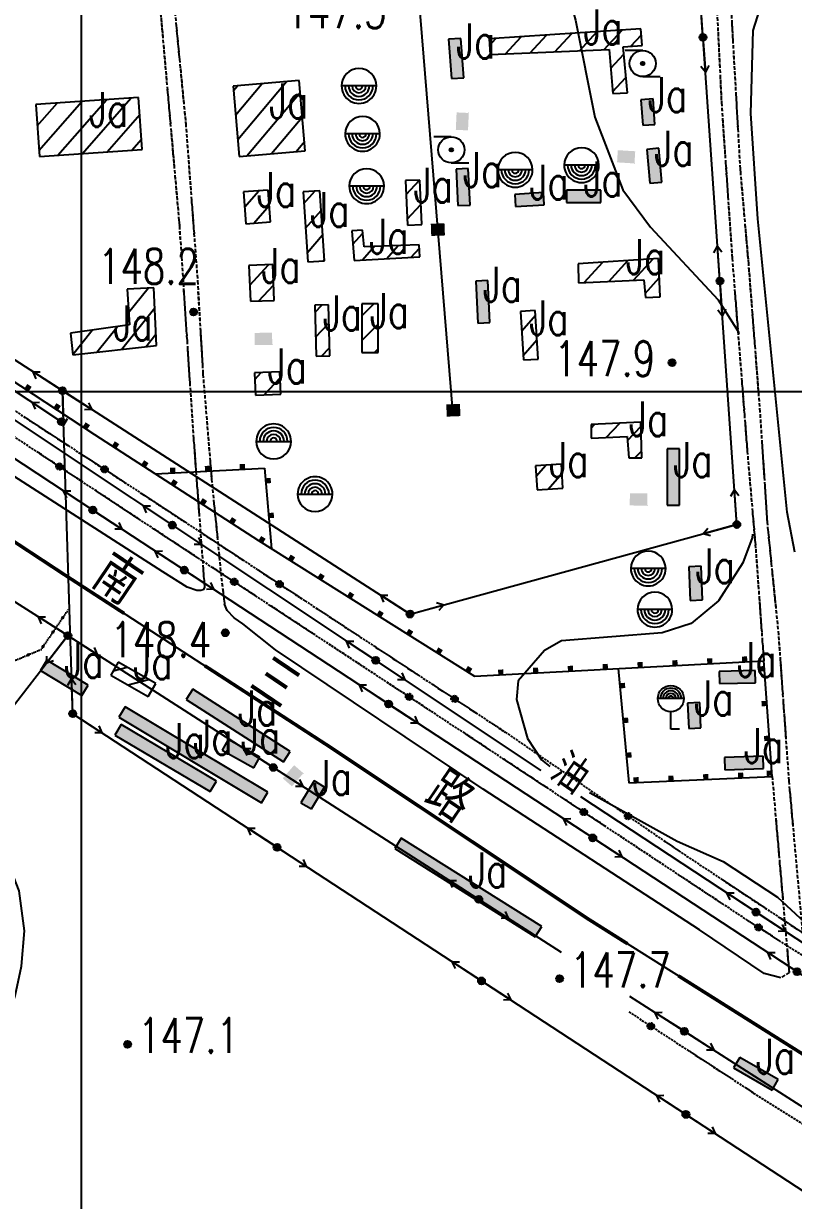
# Model space of a CAD drawing. Extents: x 408766 to 414302, y 5156573 to 5161925.
# Drawn here: x 409967 to 410408, y 5157536 to 5158211 of the extents above; entities that cross this region are included whole.
import ezdxf

# ---------------------------------------------------------------- set-up
doc = ezdxf.new("R2010")
doc.units = 0
doc.header["$LTSCALE"] = 1000
for name, pattern in [('0001', [0.5, 0.5, 0]), ('0004', [0.5, 0.5, 0]), ('4222', [0.5, 0.5, 0]), ('4350', [0.003, 0.002, -0.001]), ('5130', [1, 1, 0]), ('5310', [1, 1, 0]), ('5320', [0.0018, 0.0013, -0.0005]), ('5400', [1, 1, 0]), ('8111', [1, 1, 0]), ('8112', [1, 1, 0]), ('9100', [0.001, 0, -0.001]), ('9995', [0.001, 0, -0.001])]:
    doc.linetypes.add(name, pattern=pattern)
doc.layers.get('0').update_dxf_attribs({"linetype": 'CONTINUOUS'})
for name, color, linetype in [('0001', 1, 'CONTINUOUS'), ('0001ADD', 1, 'CONTINUOUS'), ('0002', 2, 'CONTINUOUS'), ('0002ADD', 2, 'CONTINUOUS'), ('0003ADD', 3, 'CONTINUOUS'), ('0003BAK', 3, 'CONTINUOUS'), ('0005ADD', 5, 'CONTINUOUS'), ('0005BAK', 5, 'CONTINUOUS'), ('0006', 6, 'CONTINUOUS'), ('0007', 7, 'CONTINUOUS'), ('0010', 10, 'CONTINUOUS'), ('0010ADD', 10, 'CONTINUOUS'), ('0011ADD', 11, 'CONTINUOUS'), ('0011BAK', 11, 'CONTINUOUS'), ('0012', 12, 'CONTINUOUS'), ('0013', 13, 'CONTINUOUS'), ('0015', 15, 'CONTINUOUS'), ('0017', 85, 'CONTINUOUS')]:
    doc.layers.add(name, color=color, linetype=linetype)
doc.styles.add('CADSLDXJ', font='romanc', dxfattribs={"bigfont": 'cadsldxj'})
doc.styles.add('SIMPLEX', font='simplex.shx', dxfattribs={"width": 0.75, "height": 20})
doc.styles.add('XDX', font='simplex.shx', dxfattribs={"height": 20, "bigfont": 'xdx.shx'})

# ---------------------------------------------------------------- blocks, each defined once
blk = doc.blocks.new('8140')
for radius in [0.0002, 0.0001408438795997714, 8.315594389635764e-05, 3.012139848380626e-05]:
    blk.add_circle((0, 0), radius)
at = {"flags": 1}
blk.add_attdef('8140', (0, 0), '', height=1e-07, dxfattribs=at)
blk = doc.blocks.new('5130')
blk.add_hatch(color=256).paths.add_polyline_path([(0.0002, 0, 1), (-0.0002, 0, 1)])
for points in [[(0, 0), (0.002, 0)], [(0.00163791951807736, 0.0002329556220974421), (0.002, 0), (0.001658335508446954, -0.0002290562335962028)]]:
    blk.add_lwpolyline(points)
blk.add_circle((0, 0), 0.0002)
at = {"flags": 1}
blk.add_attdef('5130', (0, 0), '', height=1e-06, dxfattribs=at)
blk = doc.blocks.new('5131')
for points in [[(-0.00163791951807736, -0.0002329556220974419), (-0.002, 2.449212707644754e-19), (-0.001658335508446954, 0.000229056233596203)], [(0, 0), (-0.002, 2.449212707644754e-19)]]:
    blk.add_lwpolyline(points)
at = {"flags": 1}
blk.add_attdef('5131', (0, 0), '', height=1e-10, dxfattribs=at)
blk = doc.blocks.new('3241')
blk.add_lwpolyline([(-0.001, 0), (0.001, 0)])
for radius, start, end in [(0.001, 359.9998770684631, 180.0000695068902), (0.0008, 0, 180), (0.0006, 0, 180), (0.0004, 0, 180), (0.0002, 0, 180), (0.001, 180.0000915167294, 359.9998163741554)]:
    blk.add_arc((0, 0), radius, start, end)
at = {"flags": 1}
blk.add_attdef('3241', (0, 0), '', height=1e-11, dxfattribs=at)
blk = doc.blocks.new('2111')
h = blk.add_hatch(color=256)
h.paths.add_polyline_path([(0.0005, 0.0003499999999999999), (-0.0005, 0.00035), (-0.0005, -0.00035), (0.0005, -0.00035)])
h.paths.add_polyline_path([(-1.071428571428571e-09, -2.5e-09), (3.392857142857143e-08, -2.5e-09), (3.392857142857143e-08, 1.25e-08), (-1.071428571428571e-09, 1.25e-08)], flags=24)
blk.add_line((0.0005, -0.00035), (0.0005, -0.00035))
at = {"style": 'CADSLDXJ', "flags": 1}
blk.add_attdef('2111', (0, 0), '', height=1e-08, dxfattribs=at)
blk = doc.blocks.new('4252')
for p, q in [((0.00075, 0.00175), (-0.00075, 0.00175)), ((0, 0), (0, 0.001)), ((0.0005, 0), (0, 0))]:
    blk.add_line(p, q)
blk.add_circle((0, 0.00175), 0.00075)
for radius, start in [(0.0006, 0), (0.00045, 0), (0.0003, 0), (0.00015, 7.993605777301127e-14)]:
    blk.add_arc((0, 0.00175), radius, start, 180)
at = {"flags": 1}
blk.add_attdef('4252', (0, 0), '', height=1e-11, dxfattribs=at)
blk = doc.blocks.new('3244')
blk.add_lwpolyline([(0.001, -1.224606353822377e-19), (-0.001, 1.224606353822377e-19)])
for radius, start, end in [(0.001, 9.151672939466948e-05, 179.9998163741555), (0.001, 179.9998770684631, 6.950689016349543e-05), (0.0008, 180, 0), (0.0006, 180, 0), (0.0004, 180, 0), (0.0002, 180, 0)]:
    blk.add_arc((0, 0), radius, start, end)
at = {"flags": 1}
blk.add_attdef('3244', (0, 0), '', height=1e-08, dxfattribs=at)
blk = doc.blocks.new('3330')
for points in [[(0, 0.00075), (-0.001, 0.00075)], [(-9.991881372047299e-05, -4.028729910706094e-06), (8.16099401761282e-06, 9.966643455368757e-05)], [(-9.387097002290951e-05, -3.447087157235836e-05), (3.832672292197259e-05, 9.236374997834562e-05)], [(-9.153980585553803e-05, 4.025498657222987e-05), (-3.643158644924538e-05, 9.312754430774583e-05)], [(-8.111789385855213e-05, -5.847980246164199e-05), (6.178721935953846e-05, 7.862785463063504e-05)], [(-6.317937357101913e-05, -7.751365528197991e-05), (8.00622716739287e-05, 5.991688121397873e-05)], [(-4.00946987549627e-05, -9.161012570534326e-05), (9.31911694597955e-05, 3.626852540034785e-05)], [(-1.048736808383443e-05, -9.944855509595991e-05), (9.979741139059046e-05, 6.3621285539703e-06)], [(3.230282452431774e-05, -9.463893241024614e-05), (9.322079138436153e-05, -3.61923203687377e-05)], [(0, -0.00075), (0.001, -0.00075)]]:
    blk.add_lwpolyline(points)
for radius in [0.00075, 0.0001]:
    blk.add_circle((0, 0), radius)
at = {"flags": 1}
blk.add_attdef('3330', (0, 0), '', height=1e-10, dxfattribs=at)
blk = doc.blocks.new('9100')
blk.add_hatch(color=256).paths.add_polyline_path([(0.0001, 0, 1), (-0.0001, 0, 1)])

msp = doc.modelspace()

# ---------------------------------------------------------------- hatches: boundary and pattern name
at = {"layer": '0001ADD', "linetype": '0001'}
h = msp.add_hatch(dxfattribs=at)
h.set_pattern_fill('U', color=256, scale=10, angle=47.31429381220053, style=0, pattern_type=0)
h.set_pattern_definition([(47.31429381220053, (0, 0), (-7.350837555421526, 6.779763066199621), [])])
h.paths.add_polyline_path([(410234.3652375269, 5158193.170093138), (410302.5849893314, 5158195.92712805), (410304.5566644396, 5158170.719922305), (410313.0348484002, 5158171.113789624), (410310.471668648, 5158197.502573113), (410321.5130112446, 5158198.29030775), (410320.7243454246, 5158207.939929945), (410233.7737328829, 5158202.031992801)])
for points in [[(410219.1008828724, 5158179.846054561), (410217.4435845006, 5158202.358216189), (410210.4624730845, 5158201.844325739), (410212.1197714562, 5158179.332164111)], [(410328.7588375538, 5158153.029714945), (410327.7563710583, 5158167.714839472), (410320.7726212051, 5158167.238144613), (410321.7750877006, 5158152.553020086)], [(410332.7686613036, 5158119.988196865), (410331.0978908498, 5158139.345861014), (410324.1238155481, 5158138.743969258), (410325.7945860018, 5158119.386305109)], [(410222.7463902712, 5158106.835919157), (410221.7520112481, 5158127.692765526), (410214.7599512339, 5158127.359453723), (410215.754330257, 5158106.502607354)], [(410248.8964828629, 5158105.970590103), (410265.2699403993, 5158106.971848594), (410264.8427235085, 5158113.958799697), (410248.4692659721, 5158112.957541207)], [(410277.967715607, 5158108.306859915), (410297.6826929349, 5158108.306859915), (410297.6827372225, 5158115.306859915), (410277.9677598946, 5158115.306859915)], [(410234.1616148194, 5158039.46262465), (410233.0113777435, 5158063.588810655), (410226.0193175606, 5158063.255502392), (410227.1695546365, 5158039.129316386)], [(410342.7837395419, 5157934.795771228), (410342.7837395419, 5157967.016011125), (410335.7837395421, 5157967.016055413), (410335.7837395421, 5157934.795815515)], [(410355.9718520815, 5157880.433861854), (410355.2777442293, 5157899.707080036), (410348.2822777815, 5157899.455188835), (410348.9763856336, 5157880.181970653)], [(409976.453080004, 5157839.902787909), (410000.2174315671, 5157825.585867649), (410003.8297515468, 5157831.581794964), (409980.0653999837, 5157845.898715224)], [(410365.8627886733, 5157832.462524471), (410386.3841693587, 5157832.974950246), (410386.2094757468, 5157839.972770059), (410365.6880950614, 5157839.460344285)], [(410059.9462875091, 5157823.367623665), (410115.773666493, 5157787.575316963), (410119.5517799375, 5157793.468182039), (410063.7244009536, 5157829.260488741)], [(410021.341297277, 5157813.152748545), (410103.1963164954, 5157764.17380954), (410106.7905878502, 5157770.180573513), (410024.9355686318, 5157819.159512518)], [(410355.1407851003, 5157807.019351806), (410354.5055700959, 5157821.611665665), (410347.5121910141, 5157821.307282653), (410348.1474060185, 5157806.714968794)], [(410019.0780297216, 5157802.980205354), (410073.7737749278, 5157770.578750418), (410077.3415464639, 5157776.601291929), (410022.6458012577, 5157809.002746866)], [(410080.6929560371, 5157794.357020494), (410098.7991387119, 5157784.184465198), (410102.2278888937, 5157790.28722459), (410084.1217062189, 5157800.459779886)], [(410368.9409904971, 5157783.013878986), (410391.0014826524, 5157783.782511597), (410390.7577805193, 5157790.778268116), (410368.6972883639, 5157790.009635505)], [(410131.8160444451, 5157760.574602846), (410139.3001872405, 5157773.146508218), (410133.2853417699, 5157776.727239144), (410125.8011989745, 5157764.155333772)], [(410179.5370731567, 5157737.963953204), (410260.1681389379, 5157687.362504067), (410263.8891103124, 5157693.291616313), (410183.2580445312, 5157743.893065451)], [(410373.9013350968, 5157612.111633194), (410395.9641500249, 5157599.336892871), (410399.4717572199, 5157605.394672313), (410377.4089422917, 5157618.169412635)]]:
    msp.add_hatch(color=256, dxfattribs=at).paths.add_polyline_path(points)
h = msp.add_hatch(dxfattribs=at)
h.set_pattern_fill('U', color=256, scale=10, angle=49.94009143295965, style=0, pattern_type=0)
h.set_pattern_definition([(49.94009143295965, (0, 0), (-7.653719246434386, 6.435882355727134), [])])
h.paths.add_polyline_path([(410090.385633415, 5158134.714358064), (410128.2172458951, 5158137.984339276), (410124.7376301511, 5158178.244259498), (410086.906017671, 5158174.974278286)])
h = msp.add_hatch(dxfattribs=at)
h.set_pattern_fill('U', color=256, scale=10, angle=48.87986843776439, style=0, pattern_type=0)
h.set_pattern_definition([(48.87986843776439, (0, 0), (-7.533323690802792, 6.576399787846645), [])])
h.paths.add_polyline_path([(409975.7994728625, 5158134.714358064), (410034.7295061326, 5158138.711003113), (410032.7113479202, 5158168.471283539), (409973.7813146501, 5158164.474638491)])
h = msp.add_hatch(dxfattribs=at)
h.set_pattern_fill('U', color=256, scale=10, angle=47.33452345264914, style=0, pattern_type=0)
h.set_pattern_definition([(47.33452345264914, (0, 0), (-7.353230854117958, 6.777167255280609), [])])
h.paths.add_polyline_path([(410186.8722628691, 5158095.35445138), (410195.029270704, 5158095.686993688), (410193.9913917807, 5158121.149325928), (410185.8343839459, 5158120.816783619)])
h = msp.add_hatch(dxfattribs=at)
h.set_pattern_fill('U', color=256, scale=10, angle=49.23135198324233, style=0, pattern_type=0)
h.set_pattern_definition([(49.23135198324233, (0, 0), (-7.573524910091921, 6.530062820235129), [])])
h.paths.add_polyline_path([(410094.1636655584, 5158096.077979966), (410108.2933668307, 5158097.123374064), (410106.943099359, 5158115.375358305), (410092.8133980867, 5158114.329964207)])
h = msp.add_hatch(dxfattribs=at)
h.set_pattern_fill('U', color=256, scale=10, angle=48.84024831471184, style=0, pattern_type=0)
h.set_pattern_definition([(48.84024831471184, (-502353.4971854169, 64813.56390022766), (-7.528774299085936, 6.581607520463604), [])])
h.paths.add_polyline_path([(410129.7133565237, 5158074.217534502), (410139.2413548409, 5158074.857106358), (410136.5439811415, 5158115.044937206), (410127.0159828243, 5158114.405365349)])
h = msp.add_hatch(dxfattribs=at)
h.set_pattern_fill('U', color=256, scale=10, angle=48.37285444097657, style=0, pattern_type=0)
h.set_pattern_definition([(48.37285444097657, (0, 0), (-7.474834520314484, 6.642804294416247), [])])
h.paths.add_polyline_path([(410156.3064103118, 5158074.94831841), (410194.0289158201, 5158077.171513425), (410193.6774591837, 5158083.958131672), (410162.0468053562, 5158082.905026554), (410161.1095876594, 5158092.49989687), (410155.0177570948, 5158092.031860911)])
h = msp.add_hatch(dxfattribs=at)
h.set_pattern_fill('U', color=256, scale=10, angle=47.77248814222185, style=0, pattern_type=0)
h.set_pattern_definition([(47.77248814222185, (0, 0), (-7.404819691413758, 6.720762258676546), [])])
h.paths.add_polyline_path([(410284.9610142838, 5158062.189387496), (410322.426874517, 5158064.003741044), (410323.3351209025, 5158053.798005359), (410331.7365477811, 5158054.251587694), (410330.8283013956, 5158076.25063355), (410284.7339526874, 5158073.075508787)])
h = msp.add_hatch(dxfattribs=at)
h.set_pattern_fill('U', color=256, scale=10, angle=47.19999450617293, style=0, pattern_type=0)
h.set_pattern_definition([(47.19999450617293, (0, 0), (-7.337297993543915, 6.794413746154737), [])])
h.paths.add_polyline_path([(410096.7802690843, 5158051.648761091), (410110.3866496515, 5158052.171464192), (410109.600124345, 5158072.64872558), (410095.9937437779, 5158072.126022479)])
h = msp.add_hatch(dxfattribs=at)
h.set_pattern_fill('U', color=256, scale=10, angle=51.3326751266202, style=0, pattern_type=0)
h.set_pattern_definition([(51.3326751266202, (0, 0), (-7.807868491332172, 6.247974841663678), [])])
h.paths.add_polyline_path([(409995.0012018725, 5158020.963123268), (410042.9928124958, 5158026.289150713), (410041.3634718618, 5158059.428878387), (410026.1068668218, 5158058.54120311), (410027.4399694631, 5158038.124768604), (409993.6680992312, 5158033.390516605)])
h = msp.add_hatch(dxfattribs=at)
h.set_pattern_fill('U', color=256, scale=9.999999999999998, angle=46.46079665288078, style=0, pattern_type=0)
h.set_pattern_definition([(46.46079665288077, (131626.4386172259, -8779.317011857405), (-7.249032101306443, 6.888507356040835), [])])
h.paths.add_polyline_path([(410134.4559543823, 5158020.160405029), (410142.3032348963, 5158020.360520389), (410141.5553104185, 5158049.696752229), (410133.7080299044, 5158049.496636868)])
h = msp.add_hatch(dxfattribs=at)
h.set_pattern_fill('U', color=256, scale=10, angle=45, style=0, pattern_type=0)
h.set_pattern_definition([(45, (0, 0), (-7.071067811865475, 7.071067811865476), [])])
h.paths.add_polyline_path([(410160.6255851624, 5158022.377750575), (410170.0453789718, 5158022.377750575), (410170.0455547422, 5158050.159649536), (410160.6257609327, 5158050.159649536)])
h = msp.add_hatch(dxfattribs=at)
h.set_pattern_fill('U', color=256, scale=10, angle=48.57210674582306, style=0, pattern_type=0)
h.set_pattern_definition([(48.57210674582306, (0, 0), (-7.497890348776368, 6.616769628582077), [])])
h.paths.add_polyline_path([(410253.4288460216, 5158018.022924375), (410261.8020195368, 5158018.545627477), (410260.071254334, 5158046.273551659), (410251.6980808188, 5158045.750848557)])
h = msp.add_hatch(dxfattribs=at)
h.set_pattern_fill('U', color=256, scale=10, angle=47.228489101859, style=0, pattern_type=0)
h.set_pattern_definition([(47.228489101859, (0, 0), (-7.340676114544053, 6.790763887911465), [])])
h.paths.add_polyline_path([(410099.748413711, 5157997.799979595), (410114.2653634364, 5157998.364893574), (410113.7655939147, 5158011.209876749), (410099.2486441893, 5158010.644962769)])
h = msp.add_hatch(dxfattribs=at)
h.set_pattern_fill('U', color=256, scale=10, angle=46.43038041714583, style=0, pattern_type=0)
h.set_pattern_definition([(46.43038041714583, (0, 0), (-7.245374223184799, 6.892354631474594), [])])
h.paths.add_polyline_path([(410313.7344464425, 5157961.801424271), (410321.2981336472, 5157961.990289806), (410320.7308703045, 5157982.387852285), (410292.1779115138, 5157981.065793543), (410292.1779115138, 5157973.133404772), (410312.7889934605, 5157974.077732445)])
h = msp.add_hatch(dxfattribs=at)
h.set_pattern_fill('U', color=256, scale=10, angle=48.86087069680061, style=0, pattern_type=0)
h.set_pattern_definition([(48.86087069680061, (0, 0), (-7.531142719269668, 6.578897274011161), [])])
h.paths.add_polyline_path([(410261.2928043972, 5157943.467631151), (410276.0299107491, 5157944.462195459), (410275.1010899161, 5157958.226434223), (410260.3639835643, 5157957.231869916)])
h = msp.add_hatch(dxfattribs=at)
h.set_pattern_fill('U', color=256, scale=10, angle=15.28465712666745, style=0, pattern_type=0)
h.set_pattern_definition([(15.28465712666745, (0, 0), (-2.636147477952512, 9.646280447638075), [])])
h.paths.add_polyline_path([(410016.7645480423, 5157837.364554723), (410038.2708477307, 5157825.089941279), (410042.535749086, 5157832.562347572), (410021.0294493976, 5157844.836961016)])
at = {"layer": '0005ADD', "linetype": '5320'}
h = msp.add_hatch(color=256, dxfattribs=at)
edge = h.paths.add_edge_path()
edge.add_arc((409987.3297073428, 5157956.875636651), 1.9, 0, 360)
h = msp.add_hatch(color=256, dxfattribs=at)
edge = h.paths.add_edge_path()
edge.add_arc((410013.2007566717, 5157955.293990588), 1.9, 0, 360)
h = msp.add_hatch(color=256, dxfattribs=at)
edge = h.paths.add_edge_path()
edge.add_arc((410087.5246180164, 5157890.838051122), 1.9, 0, 360)
h = msp.add_hatch(color=256, dxfattribs=at)
edge = h.paths.add_edge_path()
edge.add_arc((410113.5400065749, 5157889.47589608), 1.9, 0, 360)
h = msp.add_hatch(color=256, dxfattribs=at)
edge = h.paths.add_edge_path()
edge.add_arc((410187.7978655254, 5157824.919344869), 1.9, 0, 360)
h = msp.add_hatch(color=256, dxfattribs=at)
edge = h.paths.add_edge_path()
edge.add_arc((410213.8866786804, 5157823.669020423), 1.9, 0, 360)
h = msp.add_hatch(color=256, dxfattribs=at)
edge = h.paths.add_edge_path()
edge.add_arc((410287.9561838353, 5157758.826297211), 1.9, 0, 360)
h = msp.add_hatch(color=256, dxfattribs=at)
edge = h.paths.add_edge_path()
edge.add_arc((410313.3081921266, 5157756.481064913), 1.9, 0, 360)
h = msp.add_hatch(color=256, dxfattribs=at)
edge = h.paths.add_edge_path()
edge.add_arc((410388.1176137319, 5157692.739075383), 1.9, 0, 360)
h = msp.add_hatch(color=256, dxfattribs=at)
edge = h.paths.add_edge_path()
edge.add_arc((410326.3792075319, 5157636.081543986), 1.9, 0, 360)

# ---------------------------------------------------------------- linework, layer by layer
at = {"layer": '0001', "linetype": '0001'}
for points in [[(410234.3652375269, 5158193.170093138), (410302.5849893314, 5158195.92712805), (410304.5566644396, 5158170.719922305), (410313.0348484002, 5158171.113789624), (410310.471668648, 5158197.502573113), (410321.5130112446, 5158198.29030775), (410320.7243454246, 5158207.939929945), (410233.7737328829, 5158202.031992801)], [(410219.1008828724, 5158179.846054561), (410217.4435845006, 5158202.358216189), (410210.4624730845, 5158201.844325739), (410212.1197714562, 5158179.332164111)], [(410090.385633415, 5158134.714358064), (410128.2172458951, 5158137.984339276), (410124.7376301511, 5158178.244259498), (410086.906017671, 5158174.974278286)], [(409975.7994728625, 5158134.714358064), (410034.7295061326, 5158138.711003113), (410032.7113479202, 5158168.471283539), (409973.7813146501, 5158164.474638491)], [(410328.7588375538, 5158153.029714945), (410327.7563710583, 5158167.714839472), (410320.7726212051, 5158167.238144613), (410321.7750877006, 5158152.553020086)], [(410332.7686613036, 5158119.988196865), (410331.0978908498, 5158139.345861014), (410324.1238155481, 5158138.743969258), (410325.7945860018, 5158119.386305109)], [(410222.7463902712, 5158106.835919157), (410221.7520112481, 5158127.692765526), (410214.7599512339, 5158127.359453723), (410215.754330257, 5158106.502607354)], [(410186.8722628691, 5158095.35445138), (410195.029270704, 5158095.686993688), (410193.9913917807, 5158121.149325928), (410185.8343839459, 5158120.816783619)], [(410094.1636655584, 5158096.077979966), (410108.2933668307, 5158097.123374064), (410106.943099359, 5158115.375358305), (410092.8133980867, 5158114.329964207)], [(410129.7133565237, 5158074.217534502), (410139.2413548409, 5158074.857106358), (410136.5439811415, 5158115.044937206), (410127.0159828243, 5158114.405365349)], [(410248.8964828629, 5158105.970590103), (410265.2699403993, 5158106.971848594), (410264.8427235085, 5158113.958799697), (410248.4692659721, 5158112.957541207)], [(410277.967715607, 5158108.306859915), (410297.6826929349, 5158108.306859915), (410297.6827372225, 5158115.306859915), (410277.9677598946, 5158115.306859915)], [(410156.3064103118, 5158074.94831841), (410194.0289158201, 5158077.171513425), (410193.6774591837, 5158083.958131672), (410162.0468053562, 5158082.905026554), (410161.1095876594, 5158092.49989687), (410155.0177570948, 5158092.031860911)], [(410284.9610142838, 5158062.189387496), (410322.426874517, 5158064.003741044), (410323.3351209025, 5158053.798005359), (410331.7365477811, 5158054.251587694), (410330.8283013956, 5158076.25063355), (410284.7339526874, 5158073.075508787)], [(410096.7802690843, 5158051.648761091), (410110.3866496515, 5158052.171464192), (410109.600124345, 5158072.64872558), (410095.9937437779, 5158072.126022479)], [(409995.0012018725, 5158020.963123268), (410042.9928124958, 5158026.289150713), (410041.3634718618, 5158059.428878387), (410026.1068668218, 5158058.54120311), (410027.4399694631, 5158038.124768604), (409993.6680992312, 5158033.390516605)], [(410234.1616148194, 5158039.46262465), (410233.0113777435, 5158063.588810655), (410226.0193175606, 5158063.255502392), (410227.1695546365, 5158039.129316386)], [(410134.4559543823, 5158020.160405029), (410142.3032348963, 5158020.360520389), (410141.5553104185, 5158049.696752229), (410133.7080299044, 5158049.496636868)], [(410160.6255851624, 5158022.377750575), (410170.0453789718, 5158022.377750575), (410170.0455547422, 5158050.159649536), (410160.6257609327, 5158050.159649536)], [(410253.4288460216, 5158018.022924375), (410261.8020195368, 5158018.545627477), (410260.071254334, 5158046.273551659), (410251.6980808188, 5158045.750848557)], [(410099.748413711, 5157997.799979595), (410114.2653634364, 5157998.364893574), (410113.7655939147, 5158011.209876749), (410099.2486441893, 5158010.644962769)], [(410313.7344464425, 5157961.801424271), (410321.2981336472, 5157961.990289806), (410320.7308703045, 5157982.387852285), (410292.1779115138, 5157981.065793543), (410292.1779115138, 5157973.133404772), (410312.7889934605, 5157974.077732445)], [(410342.7837395419, 5157934.795771228), (410342.7837395419, 5157967.016011125), (410335.7837395421, 5157967.016055413), (410335.7837395421, 5157934.795815515)], [(410261.2928043972, 5157943.467631151), (410276.0299107491, 5157944.462195459), (410275.1010899161, 5157958.226434223), (410260.3639835643, 5157957.231869916)], [(410355.9718520815, 5157880.433861854), (410355.2777442293, 5157899.707080036), (410348.2822777815, 5157899.455188835), (410348.9763856336, 5157880.181970653)], [(409976.453080004, 5157839.902787909), (410000.2174315671, 5157825.585867649), (410003.8297515468, 5157831.581794964), (409980.0653999837, 5157845.898715224)], [(410016.7645480423, 5157837.364554723), (410038.2708477307, 5157825.089941279), (410042.535749086, 5157832.562347572), (410021.0294493976, 5157844.836961016)], [(410365.8627886733, 5157832.462524471), (410386.3841693587, 5157832.974950246), (410386.2094757468, 5157839.972770059), (410365.6880950614, 5157839.460344285)], [(410059.9462875091, 5157823.367623665), (410115.773666493, 5157787.575316963), (410119.5517799375, 5157793.468182039), (410063.7244009536, 5157829.260488741)], [(410021.341297277, 5157813.152748545), (410103.1963164954, 5157764.17380954), (410106.7905878502, 5157770.180573513), (410024.9355686318, 5157819.159512518)], [(410355.1407851003, 5157807.019351806), (410354.5055700959, 5157821.611665665), (410347.5121910141, 5157821.307282653), (410348.1474060185, 5157806.714968794)], [(410019.0780297216, 5157802.980205354), (410073.7737749278, 5157770.578750418), (410077.3415464639, 5157776.601291929), (410022.6458012577, 5157809.002746866)], [(410080.6929560371, 5157794.357020494), (410098.7991387119, 5157784.184465198), (410102.2278888937, 5157790.28722459), (410084.1217062189, 5157800.459779886)], [(410368.9409904971, 5157783.013878986), (410391.0014826524, 5157783.782511597), (410390.7577805193, 5157790.778268116), (410368.6972883639, 5157790.009635505)], [(410131.8160444451, 5157760.574602846), (410139.3001872405, 5157773.146508218), (410133.2853417699, 5157776.727239144), (410125.8011989745, 5157764.155333772)], [(410179.5370731567, 5157737.963953204), (410260.1681389379, 5157687.362504067), (410263.8891103124, 5157693.291616313), (410183.2580445312, 5157743.893065451)], [(410373.9013350968, 5157612.111633194), (410395.9641500249, 5157599.336892871), (410399.4717572199, 5157605.394672313), (410377.4089422917, 5157618.169412635)]]:
    msp.add_lwpolyline(points, close=True, dxfattribs=at)
at = {"layer": '0002', "linetype": '5130'}
for points in [[(409624.5082179944, 5158685.742677473), (409800.6376578804, 5158697.648771915), (409811.8799836701, 5158568.860974045), (409853.2059332739, 5158571.362576856), (409888.4303388998, 5158197.153712978), (409916.68748202, 5158047.061309012), (410188.344056161, 5157872.285431345), (410375.7241838187, 5157923.65931413), (410343.8806584248, 5158381.420719284), (410301.7681334964, 5158969.558937315), (410272.6519023089, 5159369.069500232), (410303.7046291551, 5159372.718398825), (410325.9286656296, 5159389.138430387), (410751.713798297, 5159423.1987232), (410952.6645358212, 5159439.827303372), (410927.0423883641, 5159780.179508333), (410914.2892889322, 5159966.845441034), (410927.1031183139, 5159963.354939154), (410911.8641029987, 5160209.347480169)], [(409026.0042782804, 5158465.843746432), (409296.1370079034, 5158352.44066967), (409601.5286257698, 5158222.965404643), (409935.5670002145, 5158000.877112658), (410263.3253190416, 5157782.715969036)], [(410747.1244005088, 5157812.139166947), (410527.3175836789, 5157590.521574068), (410006.4482061756, 5157931.925298363), (409837.0163548765, 5158043.115808488), (409546.7016016698, 5158234.465175502), (409509.190151742, 5158248.684176694), (409501.8279334009, 5158237.371237693), (409132.163313641, 5158381.347482745), (408936.5311716915, 5158455.289823901)], [(408935.4153593637, 5158381.157695253), (408964.563982245, 5158370.422540035), (409099.7508778472, 5158400.989728348), (409472.6606434447, 5158252.219806807), (409492.7688662026, 5158307.077957286), (409831.6801645264, 5158086.310925099), (409988.4704094866, 5157982.614837136)], [(409692.9897462901, 5158050.892088431), (409992.1435156491, 5157859.961573894), (410275.0863498435, 5157678.404583718)], [(409994.9356785643, 5157815.206010579), (409988.9859828477, 5158000.546572616)], [(409335.2493535271, 5157562.119125576), (409764.3488123456, 5157566.842131499), (409992.1435156491, 5157859.961573894)], [(410314.197361902, 5157653.308073844), (410599.7989266854, 5157470.045046033), (410764.2325299564, 5157361.822843106), (410836.4228295347, 5157621.830460892), (410853.6060478911, 5157860.818731928)], [(410286.1289024965, 5157767.660577541), (410531.2561405369, 5157606.350955967), (410741.3544429019, 5157821.266642882)], [(409994.9356785643, 5157815.206010579), (410790.7053823827, 5157295.122755815), (410871.4612021777, 5157368.871539216), (411076.4936427109, 5157414.534569832), (411083.1517441608, 5157506.854105899)]]:
    msp.add_lwpolyline(points, dxfattribs=at)
at = {"layer": '0003ADD', "linetype": '4350'}
for points in [[(410044.7658676547, 5158223.145726373), (410046.5271347894, 5158203.223428864)], [(410373.6552722173, 5158200.254098685), (410373.0547900025, 5158210.782306611), (410372.629780617, 5158220.227430771)], [(410054.2059267105, 5158209.957493848), (410056.1538493356, 5158190.052579946)], [(410364.9542113952, 5158205.941037299), (410365.9157867628, 5158185.964166353)], [(410046.9674515731, 5158198.242854486), (410048.7287187077, 5158178.320556976)], [(410375.0788475651, 5158175.294662928), (410373.9399872869, 5158195.262211533)], [(410056.6408299918, 5158185.07635147), (410058.5887526169, 5158165.171437568)], [(410366.1561806047, 5158180.969948616), (410366.8985764, 5158165.546565807), (410367.2126020583, 5158160.998634213)], [(410049.1690354914, 5158173.339982598), (410050.930302626, 5158153.417685089)], [(410376.5024229129, 5158150.335227173), (410375.3635626347, 5158170.302775777)], [(410059.0757332732, 5158160.195209093), (410059.732550182, 5158153.483503068), (410060.7282849069, 5158140.264720961)], [(410367.5570220864, 5158156.010510834), (410368.9347021987, 5158136.058017317)], [(410051.3706194097, 5158148.437110711), (410053.1318865444, 5158128.514813202)], [(410377.992784331, 5158125.380602144), (410377.7983354383, 5158127.614093746), (410376.7871379825, 5158145.343340022)], [(410061.1038572119, 5158135.278846369), (410062.6061464318, 5158115.335348003)], [(410369.2791222268, 5158131.069893938), (410370.6568023391, 5158111.117400422)], [(410053.5722033281, 5158123.534238824), (410055.3334704628, 5158103.611941313)], [(410380.1610949228, 5158100.474811067), (410378.4264464494, 5158120.399443928)], [(410062.9817187368, 5158110.349473411), (410064.4840079568, 5158090.405975044)], [(410371.0012223672, 5158106.129277043), (410372.3789024795, 5158086.176783527)], [(410055.7737872464, 5158098.631366936), (410056.1100804658, 5158094.827438823), (410056.4419096712, 5158087.819707929)], [(410382.3294055146, 5158075.569019989), (410380.5947570412, 5158095.49365285)], [(410372.7233225076, 5158081.188660149), (410373.0567115691, 5158076.360294675), (410374.2369173947, 5158061.24616529)], [(410384.2869921079, 5158050.645873833), (410382.7384210646, 5158070.5858319)], [(410058.5459546931, 5158057.783695702), (410060.4769465552, 5158028.790430907)], [(410066.6615475061, 5158057.182964016), (410067.8366794201, 5158040.520455051)], [(410374.6261637865, 5158056.261339592), (410376.183149354, 5158036.322036797)], [(410386.2227059121, 5158025.720926248), (410384.6741348688, 5158045.660884316)], [(410068.1239044172, 5158035.528711689), (410069.2728044051, 5158015.561738237)], [(410376.5723957458, 5158031.337211099), (410378.1293813133, 5158011.397908303)], [(410060.8068637935, 5158023.801327319), (410062.1265327466, 5158003.844912965)], [(410388.1584197163, 5158000.795978664), (410386.6098486729, 5158020.735936732)], [(410069.5600294021, 5158010.569994874), (410069.6053902623, 5158009.781658987), (410071.1849345637, 5157990.636346839)], [(410378.5186277051, 5158006.413082604), (410380.0756132726, 5157986.47377981)], [(410062.4564499849, 5157998.855809377), (410063.7761189381, 5157978.899395023)], [(410389.9436458919, 5157975.860259526), (410389.1287365482, 5157988.301829931), (410388.5455624771, 5157995.810989148)], [(410071.5960523898, 5157985.65327729), (410073.2405236943, 5157965.720999093)], [(410380.4648596644, 5157981.488954111), (410381.689000945, 5157965.812171894), (410382.0561555873, 5157961.552469502)], [(410064.1370218063, 5157973.912456861), (410065.6059254092, 5157953.966471746)], [(410391.5776175234, 5157950.91371394), (410390.2704402182, 5157970.87095041)], [(410073.6516415204, 5157960.737929543), (410074.5596534206, 5157949.732115242), (410075.4327325494, 5157940.817976867)], [(410382.4855263933, 5157956.570939546), (410384.2030096173, 5157936.644819718)], [(410065.9731513099, 5157948.979975467), (410067.4420549127, 5157929.033990351)], [(410393.2115891549, 5157925.967168353), (410391.9044118497, 5157945.924404823)], [(410075.9201163636, 5157935.841787862), (410077.8696516205, 5157915.93703184)], [(410384.6323804234, 5157931.663289761), (410386.3498636475, 5157911.737169934)], [(410067.8092808134, 5157924.047494073), (410069.2781844163, 5157904.101508958)], [(410395.6923236027, 5157901.091109324), (410393.681798652, 5157920.989797457)], [(410078.3570354347, 5157910.960842835), (410080.101979296, 5157893.144965071), (410080.3656421415, 5157891.062718227)], [(410386.7402391899, 5157906.752556981), (410388.1752718133, 5157886.80410638)], [(410069.6454103169, 5157899.115012679), (410070.5029096608, 5157887.471179064)], [(410398.205479791, 5157876.217749157), (410396.1949548403, 5157896.116437291)], [(410080.9937477518, 5157886.102326776), (410082.0267555103, 5157877.944267415)], [(410388.5340299691, 5157881.816993729), (410389.9690625924, 5157861.868543128)], [(410400.438818087, 5157851.32037293), (410399.7824294856, 5157860.610268054), (410398.7081110287, 5157871.243077124)], [(410390.3278207483, 5157856.881430479), (410391.1393920067, 5157845.599743294)], [(410402.200830086, 5157826.382543961), (410400.7912204868, 5157846.332807136)], [(410403.9628420851, 5157801.444714991), (410402.5532324858, 5157821.394978167)], [(410405.7295203861, 5157776.507261183), (410405.7078228231, 5157776.747930165), (410404.3152444849, 5157796.457149197)], [(410395.9718785234, 5157779.23242831), (410397.6971637481, 5157759.306982496)], [(410407.9742964079, 5157751.608245527), (410406.1784755905, 5157771.527458052)], [(410398.1284850542, 5157754.325621042), (410399.8537702789, 5157734.400175228)], [(410400.2850915851, 5157729.418813775), (410402.0103768097, 5157709.493367961)], [(410402.441698116, 5157704.512006507), (410404.1669833406, 5157684.586560693)], [(410404.5983046468, 5157679.605199239), (410405.7078228231, 5157666.791292306), (410400.9728505305, 5157663.835477689)]]:
    msp.add_lwpolyline(points, dxfattribs=at)
at = {"layer": '0003ADD', "linetype": '4222', "const_width": 2}
for points in [[(409752.8494886832, 5158052.76031429), (409853.3595141508, 5157984.873694628), (409989.5185256377, 5157895.332639928), (410024.403607489, 5157872.702315132)], [(410070.6491857112, 5157842.702315132), (410141.4813813148, 5157796.752714115), (410290.7431631126, 5157697.337720822), (410313.0240853179, 5157683.308073844)], [(410342.2292069861, 5157664.918460381), (410485.8207211001, 5157574.503071222), (410713.2892056946, 5157428.055734641), (410798.8640418546, 5157373.266178222)]]:
    msp.add_lwpolyline(points, dxfattribs=at)
at = {"layer": '0003BAK', "linetype": '4350'}
for points in [[(410416.9534004947, 5157652.012182905), (410405.7078228231, 5157776.747930165), (410399.7824294856, 5157860.610268054), (410393.2718452228, 5157925.047213126), (410389.1287365482, 5157988.301829931), (410382.5333077309, 5158073.226945003), (410377.7983354383, 5158127.614093746), (410373.0547900025, 5158210.782306611), (410370.6872932981, 5158263.395969004), (410365.9437267463, 5158316.371613585), (410359.4331424835, 5158399.134664968), (410349.9117168072, 5158533.232705086), (410338.6699611526, 5158707.460216599), (410326.2320619857, 5158871.608031906), (410314.9626864513, 5159025.171339411), (410314.3546056561, 5159046.323722453), (410317.9058295966, 5159048.688378989), (410387.1548864801, 5159055.782360701), (410500.52266825, 5159063.924169659), (410608.8352729427, 5159072.791637721), (410719.8212835137, 5159081.111102785), (410826.9501398543, 5159089.387412766), (410890.0526543165, 5159094.739430103)], [(410015.9810556707, 5158733.536310329), (410035.7702772627, 5158737.881537094), (410094.2725824852, 5158741.572004989), (410133.068863613, 5158743.417238936), (410138.6111894884, 5158737.266459111), (410141.690257073, 5158680.064230959), (410147.848392242, 5158613.635845175), (410153.4789623666, 5158538.0849587), (410162.7161651202, 5158442.132829762), (410172.6148090945, 5158314.319356284), (410178.172972057, 5158243.751278148), (410180.0204210541, 5158224.683872798), (410183.0994886386, 5158221.608482887), (410205.2687921403, 5158220.378326922), (410301.9515480808, 5158227.144184728), (410361.3562505246, 5158231.359885714), (410363.8195088155, 5158229.514651766), (410366.8985764, 5158165.546565807), (410373.0567115691, 5158076.360294675), (410381.689000945, 5157965.812171894), (410386.5421179071, 5157909.506649506), (410391.1393920067, 5157845.599743294)], [(410005.2162708464, 5158731.929500658), (410007.7819845326, 5158713.478383813), (410012.9134330211, 5158645.31173785), (410023.7241453977, 5158521.879576778), (410028.3697120548, 5158454.902122739), (410034.0143032804, 5158369.309429375), (410038.6499453629, 5158306.89438173), (410044.2945365886, 5158228.477113953), (410056.1100804658, 5158094.827438823), (410063.8320329607, 5157978.053847053), (410070.5029096608, 5157887.471179064)], [(410015.9810556707, 5158733.536310329), (410020.9075722524, 5158644.350039196), (410025.8548882084, 5158579.91201676), (410033.244663081, 5158472.273418261), (410038.7899452127, 5158404.853312895), (410045.5638896754, 5158319.357509657), (410051.7269660157, 5158235.288838411), (410059.732550182, 5158153.483503068), (410066.5263226777, 5158063.293419245), (410069.6053902623, 5158009.781658987), (410074.5596534206, 5157949.732115242), (410080.101979296, 5157893.144965071), (410082.0267555103, 5157877.944267415)], [(410395.9718785234, 5157779.23242831), (410405.7078228231, 5157666.791292306), (410400.9728505305, 5157663.835477689)]]:
    msp.add_lwpolyline(points, dxfattribs=at)
at = {"layer": '0003BAK', "linetype": '4222'}
msp.add_lwpolyline([(409501.4698321273, 5158221.438346902), (409519.8683897862, 5158209.829963272), (409588.6249939948, 5158164.048123044), (409702.1066968646, 5158087.033080542), (409853.3595141508, 5157984.873694628), (409989.5185256377, 5157895.332639928), (410141.4813813148, 5157796.752714115), (410290.7431631126, 5157697.337720822), (410485.8207211001, 5157574.503071222), (410713.2892056946, 5157428.055734641), (410903.0451357393, 5157306.563907119), (411069.8089978807, 5157199.20528197), (411111.5987831913, 5157174.291736102), (411151.3682530811, 5157155.441871179), (411192.4845999181, 5157138.610435694), (411285.2361097587, 5157107.272325444), (411416.6737319427, 5157066.207147766), (411651.6671594875, 5156997.979197239), (411813.8340720441, 5156954.089896877), (411865.7544701642, 5156940.123091547)], dxfattribs=at)
at = {"layer": '0005ADD', "linetype": '5310'}
msp.add_lwpolyline([(410086.0490800008, 5159964.777664849), (410095.0757761931, 5159815.113434375), (410116.8212792447, 5159536.688727498), (410088.2463385772, 5159533.813097812), (410107.992757802, 5159296.489475154), (410124.3358292473, 5159080.728638578), (410143.4381435827, 5158871.911824333), (410164.3462870506, 5158600.020809381), (410191.8580101565, 5158244.317172649), (410212.6742985193, 5157988.692174632)], dxfattribs=at)
at = {"layer": '0005ADD', "linetype": '5310', "const_width": 7}
for points in [[(410200.3748878691, 5158092.589899103), (410208.2261843671, 5158092.886519982)], [(410209.264012565, 5157989.013555909), (410217.115309063, 5157989.310176788)]]:
    msp.add_lwpolyline(points, dxfattribs=at)
at = {"layer": '0005ADD', "linetype": '5320'}
for points in [[(409967.1309581845, 5157985.336854424), (409992.2599391771, 5157968.949837786)], [(409999.8457749499, 5157948.608348604), (409974.8136397353, 5157965.142924698)], [(410000.6362661747, 5157963.487498907), (410024.6339332597, 5157947.838230443), (410025.7630034799, 5157947.097053027)], [(410033.221955236, 5157926.562247146), (410008.1898200214, 5157943.09682324)], [(410034.1227180603, 5157941.609323794), (410059.2018618015, 5157925.146136095)], [(410066.6343581188, 5157904.571114925), (410041.5660462416, 5157921.050791488)], [(410067.5615763819, 5157919.658406862), (410092.6407201231, 5157903.195219163)], [(410100.0587739551, 5157882.598212841), (410074.9904620779, 5157899.077889403)], [(410101.0004347035, 5157897.70748993), (410126.0795784447, 5157881.244302232)], [(410133.4831897914, 5157860.625310756), (410108.4148779142, 5157877.10498732)], [(410134.4414984799, 5157875.759934632), (410159.5294501217, 5157859.31017225)], [(410166.9076056278, 5157838.652408672), (410141.8392937505, 5157855.132085235)], [(410167.892100669, 5157853.826918123), (410192.9800523109, 5157837.377155742)], [(410200.3320214641, 5157816.679506589), (410175.2637095869, 5157833.159183151)], [(410201.3427028582, 5157831.893901614), (410226.4306545001, 5157815.444139233)], [(410233.7327788243, 5157794.670715869), (410219.6774161901, 5157803.962022873), (410208.6881254232, 5157811.186281067)], [(410234.7933050474, 5157809.960885105), (410242.9865465224, 5157804.588709755), (410259.6606727597, 5157793.181796049)], [(410267.1010280617, 5157772.612612079), (410242.0748411336, 5157789.156189922)], [(410300.4692772991, 5157750.554508288), (410275.443090371, 5157767.098086132)], [(410300.927995349, 5157764.950464407), (410325.6883889026, 5157748.011665421)], [(410333.8375265364, 5157728.496404498), (410308.8113396084, 5157745.039982341)], [(410333.9418534205, 5157742.365399092), (410342.3940416194, 5157736.583184178), (410358.8710387668, 5157725.677429045)], [(410367.2057757738, 5157706.438300707), (410342.1795888458, 5157722.981878551)], [(410367.2099275874, 5157720.158105424), (410392.2265940494, 5157703.600134559)], [(410400.7474249682, 5157684.6466179), (410381.9841408996, 5157696.669052418), (410375.5478380831, 5157700.92377476)], [(410400.5654828701, 5157698.080810938), (410425.5821493322, 5157681.522840074)], [(410313.8059878438, 5157644.26165075), (410338.95242722, 5157627.901437222)], [(410347.3345736787, 5157622.448032713), (410372.4810130549, 5157606.087819184)], [(410380.8631595136, 5157600.634414674), (410385.3647677381, 5157597.705679092), (410406.2187595523, 5157584.60130278)]]:
    msp.add_lwpolyline(points, dxfattribs=at)
for centre in [(409987.3297073428, 5157956.875636651), (410013.2007566717, 5157955.293990588), (410087.5246180164, 5157890.838051122), (410113.5400065749, 5157889.47589608), (410187.7978655254, 5157824.919344869), (410213.8866786804, 5157823.669020423), (410287.9561838353, 5157758.826297211), (410313.3081921266, 5157756.481064913), (410388.1176137319, 5157692.739075383), (410326.3792075319, 5157636.081543986)]:
    msp.add_circle(centre, 1.9, dxfattribs=at)
at = {"layer": '0005BAK', "linetype": '5320'}
for points in [[(408944.4735357483, 5158506.782013345), (408983.0709910356, 5158489.926341565), (409022.1461527086, 5158474.00684846), (409091.0418313893, 5158444.221971648), (409169.7063110463, 5158410.328839722), (409236.2928579675, 5158382.316819788), (409338.0939492884, 5158338.666571375), (409448.3796649852, 5158291.281683145), (409512.3532614685, 5158263.843777152), (409556.5699017852, 5158245.356610982), (409591.0177411255, 5158230.464172577), (409630.0929027987, 5158208.895818098), (409664.2741300572, 5158187.637611283), (409732.1415172323, 5158141.41970191), (409800.0089044076, 5158096.228859343), (409891.2612710041, 5158034.812709671), (410024.6339332597, 5157947.838230443), (410128.1595988981, 5157879.878874149), (410242.9865465224, 5157804.588709755), (410342.3940416194, 5157736.583184178), (410459.7991614384, 5157658.875366624)], [(410823.622831209, 5157809.608039522), (410679.2809590093, 5157736.251295551), (410479.8606542313, 5157633.955405481), (410381.9841408996, 5157696.669052418), (410219.6774161901, 5157803.962022873), (410041.5342167765, 5157921.071715884), (409878.1906063023, 5158028.965722274), (409703.0757324463, 5158144.873367626), (409613.5357561684, 5158205.459244942), (409583.9881227291, 5158220.215390754), (409527.9707620487, 5158241.734779646), (409462.1041691058, 5158270.017411618), (409290.5538856917, 5158340.361289103), (409185.2904692792, 5158387.089106366), (409033.4207439238, 5158453.243091179), (408962.6295559657, 5158483.370230787), (408947.3130233515, 5158489.640797946)], [(410313.8059878438, 5157644.26165075), (410385.3647677381, 5157597.705679092), (410484.4966552878, 5157535.412494626), (410556.3746686252, 5157490.411098643), (410602.3298410123, 5157460.248079184), (410673.8886209065, 5157415.65926518), (410745.760299409, 5157365.482127972), (410840.9531655462, 5157311.05754991), (410969.9130874408, 5157231.424676633), (411031.624345478, 5157192.081608301), (411123.534690252, 5157133.722714933), (411157.3366298332, 5157111.041528214), (411192.7877803137, 5157092.025703178), (411225.6129094805, 5157074.321320612), (411253.1860171359, 5157056.616950152), (411265.6595603068, 5157043.502585971), (411266.3160603562, 5157025.798203405), (411265.6595603068, 5156990.389438274), (411267.7376739726, 5156948.884284161)]]:
    msp.add_lwpolyline(points, dxfattribs=at)
at = {"layer": '0006', "linetype": '0004'}
for points in [[(410070.5029096608, 5157887.471179064), (410069.7601838233, 5157886.197253478), (410068.4791867258, 5157885.865744277), (410066.0635921992, 5157885.865744277), (410060.6468044724, 5157887.716320953), (410046.5997563014, 5157896.53278716), (409892.9972243384, 5157995.116909293), (409793.9432087783, 5158060.63403775), (409637.456603351, 5158162.529055568), (409542.2455790835, 5158225.184294472), (409533.7237211821, 5158230.647941817)], [(410400.9728505305, 5157663.835477689), (410391.3856150741, 5157666.331119773), (410354.3172190646, 5157691.240469323), (410230.2874200959, 5157772.0280026), (410111.3010896984, 5157851.892345699), (410092.4228524733, 5157866.705351749), (410087.5111436024, 5157870.091781178), (410083.3973129243, 5157874.434971336), (410082.0267555103, 5157877.944267415)]]:
    msp.add_lwpolyline(points, dxfattribs=at)
at = {"layer": '0007', "linetype": '8111', "elevation": 148}
for points in [[(410357.062657, 5158739.586286), (410339.970675, 5158695.622219999), (410330.581691, 5158677.47241), (410298.863867, 5158632.008594), (410278.890619, 5158598.280858), (410243.888025, 5158526.243951), (410233.526113, 5158496.058552), (410225.662794, 5158464.534236), (410225.95664, 5158452.464178), (410216.254098, 5158400.675787999), (410213.985712, 5158365.187528), (410218.052947, 5158329.524116999), (410221.58611, 5158319.903883), (410265.682348, 5158264.724272), (410275.193295, 5158242.242391001), (410283.240348, 5158212.817902), (410294.355315, 5158157.280830001), (410310.298445, 5158115.576932), (410326.180299, 5158094.189352999), (410364.94849, 5158052.490958001), (410376.484774, 5158034.397762001), (410376.801770959, 5158033.014065041)], [(410384.7436129875, 5157918.051677912), (410384.560329, 5157916.099152), (410379.080549, 5157901.64943), (410365.150218, 5157879.814766), (410349.569848, 5157866.912934), (410332.93715, 5157861.657880001), (410275.107414, 5157856.903126), (410265.443567, 5157851.455941), (410250.371751, 5157834.095944), (410249.43421, 5157823.329641), (410255.77703, 5157800.935845), (410263.673004, 5157788.656602), (410268.5322061797, 5157784.944186809)], [(409923.528554, 5157507.254808), (409935.575586, 5157574.854394), (409961.881495, 5157653.488981), (409965.531327, 5157670.52988), (409967.369947, 5157690.794926), (409964.211909, 5157713.736954), (409951.185509, 5157746.473684), (409936.641925, 5157770.364212), (409912.41687, 5157788.172798), (409899.907188, 5157794.231163), (409861.512412, 5157804.176861), (409836.20728, 5157806.143585), (409788.479019, 5157799.839516001), (409711.992646, 5157785.438776), (409677.006366, 5157781.32304), (409642.109317, 5157780.379296), (409617.473433, 5157783.597312001), (409604.9279, 5157788.387134), (409589.410929, 5157800.24281), (409582.674041, 5157808.682178), (409540.4519311683, 5157891.956967365)], [(410291.2585090971, 5157770.087273433), (410293.3305058333, 5157768.934471865)], [(410293.3305058333, 5157768.934471865), (410341.610748, 5157742.072683), (410367.914301, 5157730.556579), (410399.035384, 5157710.020581), (410414.479547, 5157695.629602999)]]:
    msp.add_lwpolyline(points, dxfattribs=at)
at = {"layer": '0007', "linetype": '8112', "elevation": 149}
msp.add_lwpolyline([(410409.053273, 5157907.806225), (410404.629246, 5157930.781457), (410387.812963, 5158098.836517), (410383.810873, 5158159.254625), (410385.152827, 5158206.828888), (410390.035018, 5158222.56447), (410401.395923, 5158243.199569999), (410414.951105, 5158251.712479)], dxfattribs=at)
at = {"layer": '0010', "linetype": '5400'}
for points in [[(409390.3558087212, 5158873.179675932), (409403.135451111, 5158675.967391061), (409520.3233494437, 5158685.620826398), (409658.4267185364, 5158697.394417177), (409853.8186384985, 5158712.528741951), (409862.879563915, 5158609.961065637), (409875.1115387178, 5158454.389358018), (409885.9904772656, 5158310.359075295), (409893.8510570626, 5158210.381018797), (409899.8916599295, 5158130.136892785), (409901.0557245616, 5158110.123387282), (409904.757214284, 5158072.470550762), (409907.1734681005, 5158041.096901048), (410007.4476530665, 5157975.33292199), (410101.4107588345, 5157914.521088767), (410225.2433498833, 5157836.690318564), (410391.1393920067, 5157845.599743294)], [(410042.3542676098, 5157952.74176555), (410104.8730416939, 5157956.027782361), (410108.9757316227, 5157909.766381999)], [(410307.7278769775, 5157841.120139048), (410313.8195443904, 5157775.612388546), (410395.9718785234, 5157779.23242831), (410391.1393920067, 5157845.599743294)]]:
    msp.add_lwpolyline(points, dxfattribs=at)
at = {"layer": '0010ADD', "linetype": '5400', "const_width": 3}
for points in [[(409968.4981799756, 5158000.877605635), (409970.1434489411, 5158003.386208838)], [(409985.2222707251, 5157989.909251674), (409986.8675396906, 5157992.417854877)], [(410001.9463614745, 5157978.940897713), (410003.59163044, 5157981.449500917)], [(410018.7149565989, 5157968.040853708), (410020.3449564169, 5157970.559404996)], [(410035.5053672737, 5157957.174294484), (410037.1353670917, 5157959.692845772)], [(410072.3129142107, 5157954.316406413), (410072.1554690786, 5157957.312272069)], [(410092.2853452779, 5157955.366166988), (410092.1279001458, 5157958.362032644)], [(410052.3404831435, 5157953.266645838), (410052.1830380114, 5157956.262511494)], [(410052.2957779485, 5157946.30773526), (410053.9257777665, 5157948.826286548)], [(410105.5262966204, 5157948.661764402), (410108.5145699047, 5157948.926760211)], [(410069.0861886233, 5157935.441176035), (410070.7161884413, 5157937.959727324)], [(410085.8765992981, 5157924.574616811), (410087.5065991161, 5157927.093168099)], [(410107.2930613866, 5157928.739953685), (410110.2813346708, 5157929.004949493)], [(410102.67768993, 5157913.724802247), (410104.2741197984, 5157916.264765175)], [(410119.6108434506, 5157903.082043589), (410121.2072733191, 5157905.622006517)], [(410136.5439969713, 5157892.439284932), (410138.1404268398, 5157894.97924786)], [(410153.4771504921, 5157881.796526275), (410155.0735803606, 5157884.336489202)], [(410170.4103040128, 5157871.153767616), (410172.0067338813, 5157873.693730544)], [(410187.3434575335, 5157860.511008959), (410188.9398874019, 5157863.050971887)], [(410204.2766110541, 5157849.868250301), (410205.8730409226, 5157852.408213229)], [(410280.3997380527, 5157839.652485006), (410280.2388742504, 5157842.648169041)], [(410300.3709581668, 5157840.725036708), (410300.2100943645, 5157843.720720743)], [(410320.3421782809, 5157841.79758841), (410320.1813144786, 5157844.793272445)], [(410340.313398395, 5157842.870140112), (410340.1525345928, 5157845.865824147)], [(410360.2846185091, 5157843.942691814), (410360.1237547069, 5157846.938375849)], [(410380.2558386232, 5157845.015243516), (410380.094974821, 5157848.010927551)], [(410221.2097645749, 5157839.225491644), (410222.8061944434, 5157841.765454572)], [(410240.4572978244, 5157837.507381601), (410240.2964340222, 5157840.503065636)], [(410260.4285179386, 5157838.579933303), (410260.2676541363, 5157841.575617339)], [(410391.4709441375, 5157841.046347309), (410388.4788641475, 5157840.828500268)], [(410308.6537977022, 5157831.163097779), (410311.64091184, 5157831.440855098)], [(410392.9233839469, 5157821.099156564), (410389.9313039568, 5157820.881309523)], [(410310.5056391517, 5157811.249015244), (410313.4927532894, 5157811.526772562)], [(410394.3758237562, 5157801.151965819), (410391.3837437662, 5157800.934118778)], [(410312.3574806012, 5157791.334932708), (410315.3445947389, 5157791.612690027)], [(410377.9669188123, 5157778.439040383), (410377.8348710342, 5157781.436132872)], [(410318.0250857534, 5157775.79770558), (410317.8930379753, 5157778.794798069)], [(410338.0056967731, 5157776.678150515), (410337.873648995, 5157779.675243003)], [(410357.9863077927, 5157777.558595449), (410357.8542600146, 5157780.555687937)], [(410395.8282635655, 5157781.204775074), (410392.8361835755, 5157780.986928034)]]:
    msp.add_lwpolyline(points, dxfattribs=at)
at = {"layer": '0011BAK', "linetype": '9100'}
msp.add_lwpolyline([(409454.3051456707, 5157727.537766001), (409478.6000352333, 5157737.18545254), (409517.2172068062, 5157742.542533675), (409565.4886549712, 5157750.042457233), (409618.0509048076, 5157767.185121851), (409654.5226864121, 5157776.82787537), (409710.7590371969, 5157786.702356901), (409770.8301736572, 5157802.773612767), (409828.7559201491, 5157815.63061746), (409895.2632699838, 5157827.416200942), (409956.4071231629, 5157843.48744435), (409976.7883930661, 5157852.058789118), (409992.8788830327, 5157875.629956082)], dxfattribs=at)
at = {"layer": '0012'}
for p, q in [((410000, 5156887.448578825), (410000, 5161680.188856145)), ((408849.6692379653, 5158000), (410437.9222442002, 5158000))]:
    msp.add_line(p, q, dxfattribs=at)

# ---------------------------------------------------------------- block references
at = {"layer": '0002ADD', "linetype": '5130', "xscale": 10000, "yscale": 10000, "zscale": 10000}
for name, p, rotation in [('5130', (410356.2933365176, 5158202.98429005), 93.97929109875507), ('5131', (410356.2933365176, 5158202.98429005), 93.97929109875507), ('5130', (410366.0087601681, 5158063.32180209), 93.97929109875507), ('5131', (410366.0087601681, 5158063.32180209), 93.97929109875507), ('5131', (409989.0418330177, 5158000.376153291), 327.2439642263093), ('5130', (409989.0418330177, 5158000.376153291), 327.2439642263093), ('5131', (409988.9859828477, 5158000.546572616), 91.83864619914884), ('5130', (409988.4737668101, 5157982.616889652), 146.33390185093), ('5130', (410006.4482061756, 5157931.925298363), 146.7249117827502), ('5130', (410375.7241838187, 5157923.65931413), 93.97929109875507), ('5131', (410006.4482061756, 5157931.925298363), 146.7571733828552), ('5131', (410052.110531375, 5157923.303886963), 326.3516388672313), ('5130', (410052.110531375, 5157923.303886963), 326.3516388672313), ('5131', (410375.7241838187, 5157923.65931413), 15.33199410258374), ('5130', (410058.958911814, 5157897.50716736), 146.7571733828552), ('5131', (410058.958911814, 5157897.50716736), 146.7571733828552), ('5131', (410188.344056161, 5157872.285431345), 327.2439642263093), ('5130', (410188.344056161, 5157872.285431345), 15.33199410258374), ('5131', (409992.1435156491, 5157859.961573894), 327.4525469064047), ('5131', (409992.1435156491, 5157859.961573894), 52.14780981881159), ('5130', (409992.1435156491, 5157859.961573894), 327.3127814600821), ('5131', (410168.6540625355, 5157845.730661268), 326.3516388672313), ('5130', (410168.6540625355, 5157845.730661268), 326.3516388672313), ('5130', (409994.9356785643, 5157815.206010579), 91.83864619914884), ('5130', (410176.0485797803, 5157820.760769037), 146.7571733828552), ('5130', (409994.9356785643, 5157815.206010579), 326.8329803415352), ('5131', (410176.0485797803, 5157820.760769037), 146.7571733828552), ('5131', (410109.9718870669, 5157784.354200649), 327.3127814600821), ('5130', (410109.9718870669, 5157784.354200649), 327.3127814600821), ('5130', (410293.1382477465, 5157744.014370714), 146.7571733828552), ('5131', (410112.1267816128, 5157738.61459222), 326.8329803415352), ('5131', (410293.1382477465, 5157744.014370714), 146.7571733828552), ('5130', (410112.1267816128, 5157738.61459222), 326.8329803415352), ('5131', (410227.8002584846, 5157708.746827404), 327.3127814600821), ('5130', (410227.8002584846, 5157708.746827404), 327.3127814600821), ('5131', (410386.7842255562, 5157701.422846467), 326.6524958790317), ('5130', (410386.7842255562, 5157701.422846467), 326.6524958790317), ('5131', (410229.3178846612, 5157662.02317386), 326.8329803415352), ('5130', (410410.2279157127, 5157667.267972391), 146.7571733828552), ('5130', (410229.3178846612, 5157662.02317386), 326.8329803415352), ('5131', (410345.6286299024, 5157633.139454158), 327.3127814600821), ('5130', (410345.6286299024, 5157633.139454158), 327.3127814600821), ('5131', (410346.5089877096, 5157585.431755501), 326.8329803415352), ('5130', (410346.5089877096, 5157585.431755501), 326.8329803415352)]:
    msp.add_blockref(name, p, dxfattribs=dict(at, rotation=rotation))
at = {"layer": '0011ADD', "linetype": '9100', "xscale": 10000, "yscale": 10000, "zscale": 10000}
for p in [(409989.2029494244, 5157870.245033372), (409983.5649799914, 5157861.985898994), (409977.9270105583, 5157853.726764617), (409969.4320087579, 5157848.96506108)]:
    msp.add_blockref('9100', p, dxfattribs=at)
at = {"layer": '0015', "linetype": '5400', "xscale": 10000, "yscale": 10000, "zscale": 10000}
for name, p in [('3330', (410321.77590689, 5158187.962055204)), ('3330', (410212.0129206471, 5158138.475484087)), ('3244', (410324.9243197998, 5157898.457083628)), ('3244', (410328.7355464777, 5157874.855791767)), ('4252', (410337.8824567189, 5157806.335927791))]:
    msp.add_blockref(name, p, dxfattribs=at)
at = {"layer": '0015', "linetype": '9995', "xscale": 10000, "yscale": 10000, "zscale": 10000}
for p in [(410159.083244619, 5158175.134616565), (410161.1237555301, 5158147.648187549), (410248.6588171729, 5158127.038970588), (410286.6933049215, 5158129.704874293), (410163.4591933747, 5158117.656851875)]:
    msp.add_blockref('3244', p, dxfattribs=at)
at = {"layer": '0015', "linetype": '5400', "xscale": 10000, "yscale": 10000, "zscale": 10000}
for p, rotation in [((410218.320705731, 5158154.782513484), 87.31298387182392), ((410312.2662217743, 5158134.48404428), 356.5006224806849), ((410104.2941644873, 5158030.090139203), 0.7480479929669119)]:
    msp.add_blockref('2111', p, dxfattribs=dict(at, rotation=rotation))
at = {"layer": '0015', "xscale": 10000, "yscale": 10000, "zscale": 10000}
for p in [(410064.221399, 5158045.551934999, 148.2), (410338.569269, 5158016.399118, 147.9), (410082.497722, 5157861.575512, 148.4), (410274.087009, 5157663.308733, 147.7), (410026.40046, 5157625.684646, 147.1)]:
    msp.add_blockref('8140', p, dxfattribs=at)
at = {"layer": '0015', "linetype": '0001', "xscale": 10000, "yscale": 10000, "zscale": 10000}
for p in [(410110.132665007, 5157971.336979044), (410133.8899637874, 5157941.082625752)]:
    msp.add_blockref('3241', p, dxfattribs=at)
for p, rotation in [((410319.3684162618, 5157938.027076284), 359.176639407446), ((410121.2702337448, 5157779.602339412), 49.05170822141328)]:
    msp.add_blockref('2111', p, dxfattribs=dict(at, rotation=rotation))

# ---------------------------------------------------------------- texts
at = {"layer": '0007', "style": 'SIMPLEX', "width": 0.75}
for s, p in [('147.5', (410116.9821324912, 5158208.163433604, 147.5)), ('148.2', (410009.4700728459, 5158061.64720079, 148.2)), ('147.9', (410271.0681124001, 5158008.77723038, 147.9)), ('148.4', (410016.5781967599, 5157847.702974289, 148.4)), ('147.7', (410280.087009, 5157658.308733, 147.7)), ('147.1', (410032.40046, 5157620.684646, 147.1))]:
    msp.add_text(s, height=20, dxfattribs=at).set_placement(p)
at = {"layer": '0013', "linetype": '0001', "style": 'XDX'}
for s, height, rotation, p in [('南', 25, 325.9068601990658, (410003.6216132039, 5157888.68658725)), ('三', 25, 325.9068601990658, (410094.233394167, 5157829.370329048)), ('油', 20, 325.17770267735, (410266.8416690331, 5157778.305174505)), ('路', 25, 325.9068601990658, (410194.5541977312, 5157764.082495022))]:
    msp.add_text(s, height=height, rotation=rotation, dxfattribs=at).set_placement(p)
at = {"layer": '0017', "linetype": '0001', "style": 'SIMPLEX', "width": 0.75}
for p in [(410287.7974788105, 5158198.88109057), (410214.7816779784, 5158190.84519015), (410107.561631783, 5158156.479308781), (410324.7657293794, 5158160.133929779), (410004.2554103916, 5158151.592820802), (410328.4462384258, 5158129.366083061), (410218.7531707525, 5158117.09768644), (410190.4318273249, 5158108.251888654), (410256.8696031858, 5158109.9646949), (410287.8252264147, 5158111.806859915), (410100.5533824587, 5158105.726669136), (410131.1526052478, 5158094.251843901), (410164.9755684263, 5158078.926672482), (410312.2089126352, 5158067.178865807), (410103.1901967148, 5158062.148743336), (410230.09046619, 5158051.359063521), (410138.3844741178, 5158034.959844591), (410165.3355699523, 5158036.268700056), (410018.2564016444, 5158029.248052159), (410256.7500501778, 5158032.148238016), (410106.7570038131, 5158004.504928172), (410313.9235412622, 5157974.26659798), (410268.1969471566, 5157950.847032687), (410339.283739542, 5157950.90591332), (410352.1270649315, 5157889.944525344), (409990.1414157753, 5157835.742291437), (410029.6501485641, 5157834.963451148), (410376.0361322098, 5157836.217647265), (410351.3264880572, 5157814.16331723), (410089.7490337233, 5157808.417902851), (410048.2097880928, 5157789.790748642), (410064.0659425635, 5157791.666661029), (410091.4604224655, 5157792.322122541), (410379.8493855078, 5157786.896073551), (410132.5506931075, 5157768.650920995), (410221.7130917346, 5157715.627784759), (410386.6865461583, 5157608.753152753)]:
    msp.add_text('Ja', height=20, dxfattribs=at).set_placement(p)

doc.saveas('drawing.dxf')
